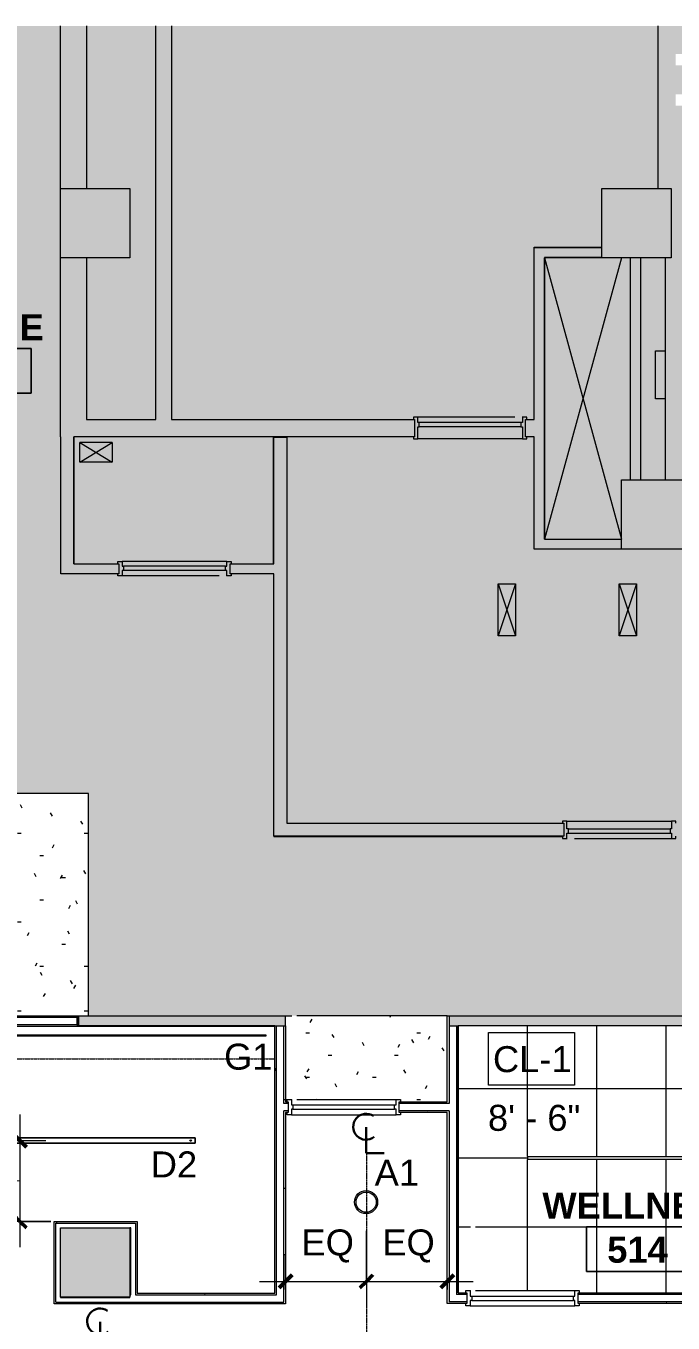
# Model space of a CAD drawing. Header units: inches. Extents: x -60 to 1865, y -31 to 1094.
# Drawn here: x 817 to 1041.1, y 644.4 to 1093.8 of the extents above; entities that cross this region are included whole.
import ezdxf

# ---------------------------------------------------------------- set-up
doc = ezdxf.new("R2010")
doc.units = ezdxf.units.IN
doc.header["$MEASUREMENT"] = 0
doc.linetypes.add('Center 1_16_', pattern=[0.15625, 0.0625, -0.03125, 0.03125, -0.03125])
doc.linetypes.add('Dash 1_16_', pattern=[0.125, 0.0625, -0.0625])
for name, color, linetype, lineweight in [('A-ANNO-DIMS', 211, 'Continuous', 9), ('A-ANNO-DIMS-96', 211, 'Continuous', 9), ('A-ANNO-NOTE', 131, 'Continuous', 9), ('A-AREA-IDEN', 2, 'Continuous', 9), ('A-CLNG', 13, 'Continuous', 13), ('A-CLNG-IDEN', 151, 'Continuous', 9), ('A-CLNG-PATT', 13, 'Continuous', 13), ('A-DETL', 90, 'Continuous', 9), ('A-DETL-GENF', 92, 'Continuous', 9), ('A-DOOR', 31, 'Continuous', 13), ('A-WALL', 113, 'Continuous', 13), ('A-WALL-PATT', 111, 'Continuous', 13), ('CORE', 7, 'Continuous', 9), ('E-LITE-EQPM', 33, 'Continuous', 9), ('E-LITE-EQPM-IDEN', 33, 'Continuous', 9), ('I-WALL', 2, 'Continuous', 13), ('S-COLS', 52, 'Continuous', 13), ('Victor Bldg - 5th Floor_LINK_dwg', 8, 'Continuous', 9)]:
    doc.layers.add(name, color=color, linetype=linetype, lineweight=lineweight)
doc.styles.add('Arial', font='arial.ttf', dxfattribs={"height": 9})
doc.styles.add('Swis721 Lt BT', font='swissl.ttf', dxfattribs={"height": 9})
doc.styles.add('Swis721 Lt BT_B', font='', dxfattribs={"height": 9})
doc.styles.get('Swis721 Lt BT_B').set_extended_font_data('Swis721 Lt BT', bold=True)
doc.dimstyles.new('OTJ_-_3_32__Linear__1_2__Tolerance', dxfattribs={"dimscale": 12, "dimtxt": 9.497835, "dimasz": 0.375, "dimexe": 0.75, "dimexo": 0.5, "dimgap": 0.5, "dimtad": 1, "dimdec": 1, "dimrnd": 0.5, "dimzin": 3, "dimdsep": 46, "dimlunit": 4, "dimtxsty": 'Swis721 Lt BT', "dimblk1": 'OBLIQUE', "dimblk2": 'OBLIQUE', "dimsah": 1, "dimcen": 0.09, "dimdle": 0.75, "dimazin": 0, "dimtfac": 1, "dimtdec": 4, "dimtix": 1, "dimtmove": 0, "dimatfit": 3, "dimfxl": 1, "dimtvp": 1, "dimfrac": 2, "dimtolj": 1, "dimtzin": 0, "dimarcsym": 2})
doc.dimstyles.new('OTJ_-_3_32__Linear__1_2__Tolerance_1', dxfattribs={"dimscale": 12, "dimtxt": 9.497835, "dimasz": 0.375, "dimexe": 0.75, "dimexo": 0.5, "dimgap": 0.5, "dimtad": 1, "dimdec": 1, "dimrnd": 0.5, "dimzin": 3, "dimdsep": 46, "dimlunit": 4, "dimtxsty": 'Swis721 Lt BT', "dimblk1": 'OBLIQUE', "dimblk2": 'OBLIQUE', "dimsah": 1, "dimcen": 0.09, "dimdle": 0.75, "dimazin": 0, "dimtfac": 1, "dimtdec": 4, "dimtix": 1, "dimtmove": 1, "dimatfit": 3, "dimfxl": 1, "dimtvp": 1, "dimfrac": 2, "dimtolj": 1, "dimtzin": 0, "dimarcsym": 2})
pattern_1 = [(0, (0, 0), (30.72, 7.68), [1.267, -21.773, 1.267, -21.773, -122.88]), (0, (0, 0), (30.72, 7.68), [-46.08, 1.267, -44.813, 1.267, -21.773, -53.76]), (0, (0, 0), (30.72, 7.68), [-115.2, 1.267, -14.093, 1.267, -37.133]), (120, (11.52, 3.84), (-22.011075, 22.7643), [1.267, -21.773, 1.267, -21.773, -122.88]), (120, (11.52, 3.84), (-22.011075, 22.7643), [-46.08, 1.267, -44.813, 1.267, -21.773, -53.76]), (120, (11.52, 3.84), (-22.011075, 22.7643), [-115.2, 1.267, -14.093, 1.267, -37.133]), (240, (15.36, 19.2), (-8.708925, -30.4443), [1.267, -21.773, 1.267, -21.773, -122.88]), (240, (15.36, 19.2), (-8.708925, -30.4443), [-46.08, 1.267, -44.813, 1.267, -21.773, -53.76]), (240, (15.36, 19.2), (-8.708925, -30.4443), [-115.2, 1.267, -14.093, 1.267, -37.133])]

# ---------------------------------------------------------------- blocks, each defined once
blk = doc.blocks.new('Concrete-Rectangular-Column - 24_ X 24_-6973359-REFLECTED CEILING PLAN')
at = {"layer": 'S-COLS', "lineweight": 9}
blk.add_hatch(color=7, dxfattribs=at).paths.add_polyline_path([(12, -12), (12, 12), (-12, 12), (-12, -12)], flags=0)
at = {"layer": 'S-COLS', "color": 8, "lineweight": 20}
for p, q in [((-12, 12), (12, 12)), ((-12, -12), (-12, 12)), ((12, 12), (12, -12)), ((12, -12), (-12, -12))]:
    blk.add_line(p, q, dxfattribs=at)
blk = doc.blocks.new('Door - Single - Solid Door-8181363-REFLECTED CEILING PLAN')
at = {"layer": 'A-DOOR'}
h = blk.add_hatch(color=250, dxfattribs=at)
h.paths.add_polyline_path([(-15.63, 2.59), (-15.63, 1.84), (-15.26, 1.84), (-15.26, -1.66), (-15.63, -1.66), (-15.63, -2.41), (-14.13, -2.41), (-14.13, -0.79), (-13.63, -0.79), (-13.63, 0.71), (-14.13, 0.71), (-14.13, 2.59), (-15.26, 2.59)], flags=0)
h.paths.add_polyline_path([(22.12, 2.59), (22.12, 0.71), (21.62, 0.71), (21.62, -0.79), (22.12, -0.79), (22.12, -2.41), (23.62, -2.41), (23.62, -1.66), (23.24, -1.66), (23.24, 1.84), (23.62, 1.84), (23.62, 2.59), (23.24, 2.59)], flags=0)
at = {"layer": 'A-DOOR', "color": 8, "lineweight": 20}
for p, q in [((-15.63, 1.84), (-15.63, 2.59)), ((-15.63, 2.59), (-14.13, 2.59)), ((-14.13, 2.59), (-14.13, 0.71)), ((-14.13, 0.71), (-13.63, 0.71)), ((-13.63, 0.71), (-13.63, -0.79)), ((21.62, -0.79), (21.62, 0.71)), ((21.62, 0.71), (22.12, 0.71)), ((22.12, 0.71), (22.12, 2.59)), ((22.12, 2.59), (23.62, 2.59)), ((23.62, 2.59), (23.62, 1.84)), ((-15.63, -2.41), (-15.63, -1.66)), ((-14.13, -2.41), (-15.63, -2.41)), ((-13.63, -0.79), (-14.13, -0.79)), ((-14.13, -0.79), (-14.13, -2.41)), ((22.12, -0.79), (21.62, -0.79)), ((22.12, -2.41), (22.12, -0.79)), ((23.62, -2.41), (22.12, -2.41)), ((23.62, -1.66), (23.62, -2.41))]:
    blk.add_line(p, q, dxfattribs=at)
at = {"layer": 'A-DOOR', "lineweight": 9}
for p, q in [((-14.13, 2.59), (-14.01, 2.59)), ((-13.63, 0.71), (21.62, 0.71)), ((-11.53, 2.59), (22.12, 2.59)), ((-14.13, -2.41), (22.12, -2.41)), ((-13.63, -0.79), (21.62, -0.79))]:
    blk.add_line(p, q, dxfattribs=at)
blk = doc.blocks.new('Door - Single - Solid Door-8181378-REFLECTED CEILING PLAN')
at = {"layer": 'A-DOOR'}
h = blk.add_hatch(color=250, dxfattribs=at)
h.paths.add_polyline_path([(23.49, 3.66), (22.12, 3.66), (22.12, -0.46), (21.62, -0.46), (21.62, -1.96), (22.12, -1.96), (22.12, -3.84), (23.62, -3.84), (23.62, -3.09), (23.24, -3.09), (23.24, 2.91), (23.62, 2.91), (23.62, 3.66)], flags=0)
h.paths.add_polyline_path([(-15.26, 3.66), (-15.63, 3.66), (-15.63, 2.91), (-15.26, 2.91), (-15.26, -3.09), (-15.63, -3.09), (-15.63, -3.84), (-14.13, -3.84), (-14.13, -1.96), (-13.63, -1.96), (-13.63, -0.46), (-14.13, -0.46), (-14.13, 3.66)], flags=0)
at = {"layer": 'A-DOOR', "color": 8, "lineweight": 20}
for p, q in [((-14.13, 3.66), (-15.63, 3.66)), ((-15.63, 3.66), (-15.63, 2.91)), ((-14.13, -0.46), (-14.13, 3.66)), ((22.12, 3.66), (22.12, -0.46)), ((23.62, 3.66), (22.12, 3.66)), ((23.62, 2.91), (23.62, 3.66)), ((-15.63, -3.09), (-15.63, -3.84)), ((-15.63, -3.84), (-14.13, -3.84)), ((-13.63, -0.46), (-14.13, -0.46)), ((-14.13, -1.96), (-13.63, -1.96)), ((-14.13, -3.84), (-14.13, -1.96)), ((-13.63, -1.96), (-13.63, -0.46)), ((21.62, -0.46), (21.62, -1.96)), ((22.12, -0.46), (21.62, -0.46)), ((21.62, -1.96), (22.12, -1.96)), ((22.12, -1.96), (22.12, -3.84)), ((22.12, -3.84), (23.62, -3.84)), ((23.62, -3.84), (23.62, -3.09))]:
    blk.add_line(p, q, dxfattribs=at)
at = {"layer": 'A-DOOR', "lineweight": 9}
for p, q in [((-14.13, 3.66), (22.12, 3.66)), ((-14.13, -3.84), (-14.01, -3.84)), ((-13.63, -0.46), (21.62, -0.46)), ((-13.63, -1.96), (21.62, -1.96)), ((-11.53, -3.84), (22.12, -3.84))]:
    blk.add_line(p, q, dxfattribs=at)
blk = doc.blocks.new('Door - Single - Solid Door-8181381-REFLECTED CEILING PLAN')
at = {"layer": 'A-DOOR'}
h = blk.add_hatch(color=250, dxfattribs=at)
h.paths.add_polyline_path([(-15.26, -3.09), (-14.13, -3.09), (-14.13, -1.21), (-13.63, -1.21), (-13.63, 0.29), (-14.13, 0.29), (-14.13, 2.91), (-15.63, 2.91), (-15.63, 2.16), (-15.26, 2.16), (-15.26, -2.34), (-15.63, -2.34), (-15.63, -3.09)], flags=0)
h.paths.add_polyline_path([(22.12, -3.09), (23.62, -3.09), (23.62, -2.34), (23.24, -2.34), (23.24, 2.16), (23.62, 2.16), (23.62, 2.91), (22.12, 2.91), (22.12, 0.29), (21.62, 0.29), (21.62, -1.21), (22.12, -1.21), (22.12, -2.4)], flags=0)
at = {"layer": 'A-DOOR', "color": 8, "lineweight": 20}
for p, q in [((-14.13, 2.91), (-15.63, 2.91)), ((-15.63, 2.91), (-15.63, 2.16)), ((-14.13, 0.29), (-14.13, 2.91)), ((-13.63, 0.29), (-14.13, 0.29)), ((-13.63, -1.21), (-13.63, 0.29)), ((21.62, 0.29), (21.62, -1.21)), ((22.12, 0.29), (21.62, 0.29)), ((22.12, 2.91), (22.12, 0.29)), ((23.62, 2.91), (22.12, 2.91)), ((23.62, 2.16), (23.62, 2.91)), ((-15.63, -2.34), (-15.63, -3.09)), ((-15.63, -3.09), (-14.13, -3.09)), ((-14.13, -1.21), (-13.63, -1.21)), ((-14.13, -3.09), (-14.13, -1.21)), ((21.62, -1.21), (22.12, -1.21)), ((22.12, -1.21), (22.12, -3.09)), ((22.12, -3.09), (23.62, -3.09)), ((23.62, -3.09), (23.62, -2.34))]:
    blk.add_line(p, q, dxfattribs=at)
at = {"layer": 'A-DOOR', "lineweight": 9}
for p, q in [((-14.13, 2.91), (22.12, 2.91)), ((-13.63, 0.29), (21.62, 0.29)), ((-14.13, -3.09), (-14.01, -3.09)), ((-13.63, -1.21), (21.62, -1.21)), ((-11.53, -3.09), (22.12, -3.09))]:
    blk.add_line(p, q, dxfattribs=at)
blk = doc.blocks.new('Door - Single - Solid Door-8204744-REFLECTED CEILING PLAN')
at = {"layer": 'A-DOOR', "lineweight": 9}
for p, q in [((-15.63, 1.96), (-15.63, 2.71)), ((-15.63, 2.71), (-14.13, 2.71)), ((-14.13, 2.71), (-14.01, 2.71)), ((-14.13, 2.71), (-14.13, 0.84)), ((-14.13, 0.84), (-13.63, 0.84)), ((-13.63, 0.84), (21.62, 0.84)), ((-13.63, 0.84), (-13.63, -0.66)), ((-12.26, 2.71), (22.12, 2.71)), ((21.62, -0.66), (21.62, 0.84)), ((21.62, 0.84), (22.12, 0.84)), ((22.12, 0.84), (22.12, 2.71)), ((22.12, 2.71), (23.62, 2.71)), ((23.62, 2.71), (23.62, 1.96)), ((-15.63, -2.54), (-15.63, -1.79)), ((-14.13, -2.54), (-15.63, -2.54)), ((-13.63, -0.66), (-14.13, -0.66)), ((-14.13, -0.66), (-14.13, -2.54)), ((-14.13, -2.54), (22.12, -2.54)), ((-13.63, -0.66), (21.62, -0.66)), ((22.12, -0.66), (21.62, -0.66)), ((22.12, -2.54), (22.12, -0.66)), ((23.62, -2.54), (22.12, -2.54)), ((23.62, -1.79), (23.62, -2.54))]:
    blk.add_line(p, q, dxfattribs=at)
blk = doc.blocks.new('Lighting fixture TBLS-HX-4-15-B-U-W - TBLS-HX-4-24 - 6_-7900651-REFLECTED CEILING PLAN')
at = {"layer": 'E-LITE-EQPM'}
for p, q in [((-0.5375, 23.675), (0.5375, 23.675)), ((-0.5375, 23.675), (-0.5375, -48.325)), ((-0.46875, 23.753125), (0.46875, 23.753125)), ((-0.46875, 23.753125), (-0.46875, 23.675)), ((0.46875, 23.675), (0.46875, 23.753125)), ((0.5375, -48.325), (0.5375, 23.675)), ((0.5375, -48.325), (-0.5375, -48.325))]:
    blk.add_line(p, q, dxfattribs=at)
blk = doc.blocks.new('Victor Bldg - 5th Floor_LINK_dwg-6972324-REFLECTED CEILING PLAN')
at = {"layer": 'CORE'}
for p, q in [((1016.5, 1013.5), (996.62, 1013.5)), ((833.62, 907.5), (833.62, 951.5)), ((846.86, 949.5), (835.69, 949.5)), ((902.75, 907.5), (902.75, 951.5)), ((980.5, 900.5), (986.5, 882.5)), ((1022.5, 900.5), (1028.5, 882.5))]:
    blk.add_line(p, q, dxfattribs=at)
at = {"layer": 'CORE', "flags": 128}
for points in [[(993, 957.5), (993, 1017.13), (1016.5, 1017.13)], [(1023.22, 1013.5), (996.62, 916), (996.62, 1013.5), (1023.22, 916)], [(1038.5, 964.63), (1035.06, 964.63), (1035.06, 981.26), (1038.5, 981.26)], [(835.69, 942.65), (846.86, 949.5), (846.86, 942.65), (835.69, 942.65), (835.69, 949.5), (846.86, 942.65)], [(907.38, 951.5), (907.38, 817.63), (1002.88, 817.63)], [(993.06, 912.5), (993, 912.5), (993, 951.5)], [(986.5, 900.5), (980.5, 882.5), (980.5, 900.5), (986.5, 900.5), (986.5, 882.5), (980.5, 882.5)], [(1028.5, 900.5), (1022.5, 882.5), (1022.5, 900.5), (1028.5, 900.5), (1028.5, 882.5), (1022.5, 882.5)]]:
    blk.add_lwpolyline(points, dxfattribs=at)
blk = doc.blocks.new('LED STRIP - 10 mm-7898394-REFLECTED CEILING PLAN')
at = {"layer": 'E-LITE-EQPM'}
for p, q in [((-77.51, -0.2), (-77.51, 0.2)), ((-77.51, 0.2), (77.51, 0.2)), ((77.51, 0.2), (77.51, -0.2)), ((77.51, -0.2), (-77.51, -0.2))]:
    blk.add_line(p, q, dxfattribs=at)
blk = doc.blocks.new('L-PENDANT_FOCAL POINT 3_5 CYLINDER - L-PENDANT_FOCAL POINT 3_5 CYLINDER-7826649-REFLECTED CEILING PLAN')
at = {"layer": 'E-LITE-EQPM'}
for radius in [4, 3.5]:
    blk.add_circle((-0.125, 0), radius, dxfattribs=at)
blk = doc.blocks.new('L-Pendant-Axis-Sculpt-Direct_Indirect - SCDI-F-8-V8-REFLECTED CEILING PLAN')
at = {"layer": 'A-DETL-GENF'}
for p, q in [((48.5, 0.875), (-48.5, 0.875)), ((-48.5, 0.875), (-48.5, -0.875)), ((-48.5, 0.875), (48.5, 0.875)), ((-48.5, -0.875), (-48.5, 0.875)), ((48.5, -0.875), (48.5, 0.875)), ((48.5, 0.875), (48.5, -0.875)), ((-48.5, -0.875), (48.5, -0.875)), ((48.5, -0.875), (-48.5, -0.875))]:
    blk.add_line(p, q, dxfattribs=at)
for centre in [(-47, 0), (47, 0)]:
    blk.add_circle(centre, 0.25, dxfattribs=at)
blk = doc.blocks.new('Room Tag - Room Name and Number-3379422-REFLECTED CEILING PLAN')
at = {"layer": 'A-AREA-IDEN'}
for p, q in [((-0.1881, -0.1636), (-0.1881, -0.0018)), ((-0.1881, -0.0018), (0.1869, -0.0018)), ((0.1869, -0.0018), (-0.1881, -0.0018)), ((-0.1881, -0.0018), (-0.1881, -0.1636)), ((0.1869, -0.0018), (0.1869, -0.1636)), ((0.1869, -0.1636), (0.1869, -0.0018)), ((0.1869, -0.1636), (-0.1881, -0.1636)), ((-0.1881, -0.1636), (0.1869, -0.1636))]:
    blk.add_line(p, q, dxfattribs=at)
blk = doc.blocks.new('Centerline - Centerline-43150-REFLECTED CEILING PLAN')
at = {"layer": 'A-ANNO-NOTE', "lineweight": 30}
for p, q in [((0, 0.0259), (0, -0.0678)), ((0, -0.0678), (0.0642, -0.0678))]:
    blk.add_line(p, q, dxfattribs=at)
blk.add_arc((0, 0.0273), 0.0469, 55.7755, 308.0372, dxfattribs=at)
blk = doc.blocks.new('DIMBLOCK27-REFLECTED CEILING PLAN')
at = {"layer": 'A-ANNO-DIMS-96', "transparency": 16777216}
for p, q in [((934.94, 676.34), (934.94, 649.85)), ((934.94, 658.85), (934.94, 676.34)), ((906.94, 656.04), (906.94, 667.85)), ((897.94, 658.85), (934.94, 658.85)), ((906.94, 658.85), (906.94, 656.04))]:
    blk.add_line(p, q, dxfattribs=at)
at = {"layer": 'A-ANNO-DIMS-96', "lineweight": 50, "transparency": 16777216}
for p, q in [((906.94, 658.85), (909.19, 661.1)), ((934.94, 658.85), (937.19, 661.1)), ((906.94, 658.85), (904.69, 656.6)), ((934.94, 658.85), (932.69, 656.6))]:
    blk.add_line(p, q, dxfattribs=at)
at = {"layer": 'A-ANNO-DIMS-96', "color": 0, "transparency": 16777216, "insert": (912.42, 676.87), "char_height": 9, "width": 20.443, "attachment_point": 1, "line_spacing_factor": 1.005062, "style": 'Swis721 Lt BT'}
blk.add_mtext('EQ', dxfattribs=at)
blk = doc.blocks.new('_Oblique')
at = {"color": 0, "linetype": 'ByBlock', "lineweight": -2}
blk.add_line((-0.5, -0.5), (0.5, 0.5), dxfattribs=at)
blk = doc.blocks.new('DIMBLOCK28-REFLECTED CEILING PLAN')
at = {"layer": 'A-ANNO-DIMS-96', "transparency": 16777216}
for p, q in [((934.94, 676.34), (934.94, 649.85)), ((934.94, 658.85), (934.94, 676.34)), ((962.94, 656.04), (962.94, 667.85)), ((934.94, 658.85), (971.94, 658.85)), ((962.94, 658.85), (962.94, 656.04))]:
    blk.add_line(p, q, dxfattribs=at)
at = {"layer": 'A-ANNO-DIMS-96', "lineweight": 50, "transparency": 16777216}
for p, q in [((934.94, 658.85), (937.19, 661.1)), ((962.94, 658.85), (965.19, 661.1)), ((934.94, 658.85), (932.69, 656.6)), ((962.94, 658.85), (960.69, 656.6))]:
    blk.add_line(p, q, dxfattribs=at)
at = {"layer": 'A-ANNO-DIMS-96', "color": 0, "transparency": 16777216, "insert": (940.42, 676.87), "char_height": 9, "width": 20.443, "attachment_point": 1, "line_spacing_factor": 1.005062, "style": 'Swis721 Lt BT'}
blk.add_mtext('EQ', dxfattribs=at)
blk = doc.blocks.new('DIMBLOCK34-REFLECTED CEILING PLAN')
at = {"layer": 'A-ANNO-DIMS-96', "transparency": 16777216}
for p, q in [((814.88, 716.68), (814.88, 670.68)), ((812.06, 707.68), (823.88, 707.68)), ((814.88, 707.68), (812.06, 707.68)), ((825.58, 679.68), (805.88, 679.68)), ((814.88, 679.68), (825.58, 679.68))]:
    blk.add_line(p, q, dxfattribs=at)
at = {"layer": 'A-ANNO-DIMS-96', "lineweight": 50, "transparency": 16777216}
for p, q in [((814.88, 707.68), (812.63, 709.93)), ((814.88, 707.68), (817.13, 705.43)), ((814.88, 679.68), (812.63, 681.93)), ((814.88, 679.68), (817.13, 677.43))]:
    blk.add_line(p, q, dxfattribs=at)
at = {"layer": 'A-ANNO-DIMS-96', "transparency": 16777216}
blk.add_ellipse((814.88, 685.99), major_axis=(21.04, 0), ratio=0.365453, start_param=1.570796, end_param=3.141593, dxfattribs=at)
at = {"layer": 'A-ANNO-DIMS-96', "color": 0, "transparency": 16777216, "insert": (789.35, 656.89), "char_height": 9, "width": 34.9159, "attachment_point": 1, "rotation": 90, "line_spacing_factor": 1.005062, "style": 'Swis721 Lt BT'}
blk.add_mtext('2\' - 4"', dxfattribs=at)

msp = doc.modelspace()

# ---------------------------------------------------------------- hatches: boundary and pattern name
at = {"layer": 'A-CLNG-PATT'}
h = msp.add_hatch(dxfattribs=at)
h.set_pattern_fill('FP_25', color=256, style=0, pattern_type=2)
h.set_pattern_definition([(0, (0, 0), (15.36, 3.84), [1.267, -10.253, 1.267, -10.253, -61.44]), (0, (0, 0), (15.36, 3.84), [-23.04, 1.267, -21.773, 1.267, -10.253, -26.88]), (0, (0, 0), (15.36, 3.84), [-57.6, 1.267, -6.413, 1.267, -17.933]), (120, (5.76, 1.92), (-11.0055376, 11.38215), [1.267, -10.253, 1.267, -10.253, -61.44]), (120, (5.76, 1.92), (-11.0055376, 11.38215), [-23.04, 1.267, -21.773, 1.267, -10.253, -26.88]), (120, (5.76, 1.92), (-11.0055376, 11.38215), [-57.6, 1.267, -6.413, 1.267, -17.933]), (240, (7.68, 9.6), (-4.3544624, -15.22215), [1.267, -10.253, 1.267, -10.253, -61.44]), (240, (7.68, 9.6), (-4.3544624, -15.22215), [-23.04, 1.267, -21.773, 1.267, -10.253, -26.88]), (240, (7.68, 9.6), (-4.3544624, -15.22215), [-57.6, 1.267, -6.413, 1.267, -17.933])])
h.paths.add_polyline_path([(1801, 717.75), (1854.625, 717.75), (1854.625, 753), (1864.7863, 753), (1864.7863, 813.25), (1737.0625, 813.25), (1737.0625, 813), (1710.5, 813), (1710.5, 813.25), (1657.75, 813.25), (1657.75, 813), (1633.75, 813), (1633.75, 813.25), (1633.5, 813.25), (1633.5, 813), (1630.5, 813), (1630.5, 1080.375), (1491.6875, 1080.375), (1491.6875, 814.375), (1491.5, 814.375), (1491.5, 813), (1488.5, 813), (1488.5, 814.375), (1488.25, 814.375), (1488.25, 813), (1381.5, 813), (1381.5, 1008.5), (1363.125, 1008.5), (1363.1053, 1007.75), (1323.875, 1007.75), (1323.875, 1008.5), (1321.5, 1008.5), (1321.5, 967.1875), (1322.25, 967.1678), (1322.25, 927.9375), (1321.5, 927.9375), (1321.5, 813), (1288.125, 813), (1288.125, 812.25), (1248.875, 812.25), (1248.875, 813), (1042.125, 813), (1042.125, 812.3125), (1006.9749, 812.3125), (1031.1933, 788.0941), (1029.9558, 786.8567), (1004.5, 812.3125), (1002.875, 812.3125), (1002.875, 813), (902.8125, 813), (902.8125, 904), (888.0625, 904), (888.0625, 903.25), (886.4375, 903.25), (860.9817, 877.7942), (859.7442, 879.0316), (883.9626, 903.25), (848.8125, 903.25), (848.8125, 904), (829.0625, 904), (829.0625, 951.5), (829, 951.5), (829, 1093.7899), (768.5, 1093.7899), (768.5, 827.9259), (838.625, 827.9259), (838.625, 750.9259), (909.0625, 750.9259), (909.0625, 757.875), (910.8125, 757.875), (910.8125, 750.9259), (1653.9807, 750.9259), (1653.9807, 751.4259), (1801, 751.4259), (1801, 747.9259)], flags=0)
h = msp.add_hatch(dxfattribs=at)
h.set_pattern_fill('FP_1', color=256, style=0, pattern_type=2)
h.set_pattern_definition(pattern_1)
h.paths.add_polyline_path([(834.8125, 750.9259), (838.625, 750.9259), (838.625, 827.9259), (768.5, 827.9259), (768.5, 855.0919), (738.7344, 855.0837), (738.7344, 750.9259), (834.6094, 750.9259)], flags=0)
h.paths.add_polyline_path([(737.2344, 750.9259), (738.2344, 750.9292), (738.2344, 855.0919), (736.6094, 855.0919), (736.6094, 750.9259), (736.8869, 750.9259)], flags=0)
h = msp.add_hatch(dxfattribs=at)
h.set_pattern_fill('FP_1', color=256, style=0, pattern_type=2)
h.set_pattern_definition(pattern_1)
h.paths.add_polyline_path([(834.8125, 750.9259), (838.625, 750.9259), (838.625, 827.9259), (768.5, 827.9259), (768.5, 855.0919), (738.7344, 855.0837), (738.7344, 750.9259), (834.6094, 750.9259)], flags=0)
h.paths.add_polyline_path([(737.2344, 750.9259), (738.2344, 750.9292), (738.2344, 855.0919), (736.6094, 855.0919), (736.6094, 750.9259), (736.8869, 750.9259)], flags=0)
h = msp.add_hatch(dxfattribs=at)
h.set_pattern_fill('FP_1', color=256, style=0, pattern_type=2)
h.set_pattern_definition(pattern_1)
h.paths.add_polyline_path([(946.6875, 721.125), (962.9375, 721.125), (962.9375, 750.9259), (910.8125, 750.9259), (910.8125, 721.875), (946.6875, 721.875), (946.6875, 721.5)], flags=0)
h.paths.add_polyline_path([(906.9375, 721.125), (907.4375, 721.125), (907.4375, 721.875), (909.0625, 721.875), (909.0625, 750.9259), (906.9375, 750.9259), (906.9375, 721.875)], flags=0)
h = msp.add_hatch(dxfattribs=at)
h.set_pattern_fill('FP_1', color=256, style=0, pattern_type=2)
h.set_pattern_definition(pattern_1)
h.paths.add_polyline_path([(946.6875, 721.125), (962.9375, 721.125), (962.9375, 750.9259), (910.8125, 750.9259), (910.8125, 721.875), (946.6875, 721.875), (946.6875, 721.5)], flags=0)
h.paths.add_polyline_path([(906.9375, 721.125), (907.4375, 721.125), (907.4375, 721.875), (909.0625, 721.875), (909.0625, 750.9259), (906.9375, 750.9259), (906.9375, 721.875)], flags=0)
h = msp.add_hatch(dxfattribs=at)
h.set_pattern_fill('FP_8', color=256, style=0, pattern_type=2)
h.set_pattern_definition([(0, (1158.688, 701.713), (0, -24), []), (270, (1158.688, 701.713), (-24, -1e-15), [])])
h.paths.add_polyline_path([(1068.625, 654.9259), (1069, 654.9259), (1069, 677.4259), (1093.25, 677.4259), (1093.25, 677.875), (1068.625, 677.875), (1068.625, 677.3435)], flags=0)
h.paths.add_polyline_path([(1066.375, 654.9259), (1066.375, 680.125), (1093.25, 680.125), (1093.25, 747.4259), (966.6875, 747.4259), (966.6875, 654.9259), (969.375, 654.9259), (969.375, 655.6759), (971, 655.6759), (971, 691.6759), (972.75, 691.6759), (972.75, 655.6759), (1008.625, 655.6759), (1008.625, 654.9259), (1045.3009, 654.9259)], flags=0)
h.paths.add_polyline_path([(1035.4667, 701.0485), (990.6875, 701.0485), (990.6875, 702.1235), (1062.6875, 702.1235), (1062.6875, 701.0485), (1037.9841, 701.0485)], flags=0)
at = {"layer": 'A-DETL-GENF'}
h = msp.add_hatch(color=9, dxfattribs=at)
h.paths.add_polyline_path([(1859, 714.25), (1859, 748), (1864.7863, 748), (1864.7863, 749.5), (1858.125, 749.5), (1858.125, 714.25)], flags=0)
h.paths.add_polyline_path([(1854.625, 717.75), (1854.625, 753), (1864.7863, 753), (1864.7863, 813.25), (1737.0625, 813.25), (1737.0625, 813), (1710.5, 813), (1710.5, 813.25), (1657.75, 813.25), (1657.75, 813), (1633.75, 813), (1633.75, 814.5), (1633.5, 814.5), (1633.5, 813), (1630.5, 813), (1630.5, 855.5), (1637, 855.5), (1637, 826.5), (1657.5, 826.5), (1657.5, 817.75), (1710.5, 817.75), (1710.5, 826.5), (1730.625, 826.5), (1730.625, 924.5), (1710.5, 924.5), (1710.5, 926.5), (1657.5, 926.5), (1657.5, 924.5), (1637, 924.5), (1637, 897.5), (1630.5, 897.5), (1630.5, 959.5), (1637, 959.5), (1637, 932.5), (1657.5, 932.5), (1657.5, 930.5), (1710.5, 930.5), (1710.5, 932.5), (1730.625, 932.5), (1730.625, 1093.7899), (1321.5, 1093.7899), (1321.5, 1013.5), (1323.875, 1013.5), (1323.875, 1014.25), (1325.375, 1014.25), (1325.375, 1012.375), (1325.875, 1012.375), (1325.875, 1010.875), (1325.375, 1010.875), (1325.375, 1007.75), (1323.875, 1007.75), (1323.875, 1008.5), (1321.5, 1008.5), (1321.5, 967.1875), (1322.25, 967.1678), (1322.25, 965.6875), (1320.625, 965.6875), (1320.625, 965.1875), (1319.125, 965.1875), (1319.125, 965.6875), (1317.25, 965.6875), (1317.25, 967.1875), (1318, 967.1875), (1318, 1004.125), (1261, 1004.125), (1261, 1009.125), (1318, 1009.125), (1318, 1066.125), (1042, 1066.125), (1042, 936.5), (1090, 936.5), (1090, 960.5), (1095, 960.5), (1095, 936.5), (1208, 936.5), (1208, 960.6875), (1261.1875, 960.6875), (1261.1875, 927.5625), (1318, 927.5625), (1318, 927.9375), (1317.25, 927.9375), (1317.25, 929.4375), (1319.125, 929.4375), (1319.125, 929.9375), (1320.625, 929.9375), (1320.625, 929.4375), (1322.25, 929.4375), (1322.25, 927.9375), (1321.5, 927.9375), (1321.5, 927.5625), (1321.4375, 927.5625), (1321.4375, 912.375), (1321.5, 912.375), (1321.5, 865.125), (1299.375, 865.125), (1299.375, 817), (1321.5, 817), (1321.5, 813), (1288.125, 813), (1288.125, 812.25), (1286.625, 812.25), (1286.625, 814.375), (1286.125, 814.375), (1286.125, 815.875), (1286.625, 815.875), (1286.625, 817.75), (1288.125, 817.75), (1288.125, 817), (1290.75, 817), (1290.75, 856.625), (1295.875, 856.625), (1295.875, 865.125), (1290.75, 865.125), (1290.75, 912.375), (1294.25, 912.375), (1294.25, 868.625), (1318, 868.625), (1318, 912.375), (1315.4375, 912.375), (1315.4375, 912.5), (993.0598, 912.5), (993.0598, 951.5), (990.4348, 951.5), (990.4348, 950.75), (988.9348, 950.75), (988.9348, 954.875), (988.4348, 954.875), (988.4348, 956.375), (988.9348, 956.375), (988.9348, 958.25), (990.4348, 958.25), (990.4348, 957.5), (993.0598, 957.5), (993.0598, 1017.0625), (1016.5, 1017.0625), (1016.5, 1037.5), (1036, 1037.5), (1036, 1093.7899), (867.4375, 1093.7899), (867.4375, 957.5), (951.1848, 957.5), (951.1848, 958.25), (952.6848, 958.25), (952.6848, 956.375), (953.1848, 956.375), (953.1848, 954.875), (952.6848, 954.875), (952.6848, 950.75), (951.1848, 950.75), (951.1848, 951.5), (833.5625, 951.5), (833.5625, 907.5), (848.8125, 907.5), (848.8322, 908.25), (850.3125, 908.25), (850.3125, 906.625), (850.8125, 906.625), (850.8125, 905.125), (850.3125, 905.125), (850.3125, 903.25), (848.8125, 903.25), (848.8125, 904), (829.0625, 904), (829.0625, 951.5), (829, 951.5), (829, 1093.7899), (768.5, 1093.7899), (768.5, 827.9259), (838.625, 827.9259), (838.625, 750.9259), (1653.9807, 750.9259), (1653.9807, 751.4259), (1801, 751.4259), (1801, 717.75), (1807.0148, 717.75)], flags=0)
h.paths.add_polyline_path([(1249.25, 812.25), (1248.875, 812.25), (1248.875, 813), (1052.5, 813), (1052.5, 912.375), (1058.5, 912.375), (1058.5, 817), (1248.875, 817), (1248.875, 817.75), (1250.375, 817.75), (1250.375, 815.875), (1250.875, 815.875), (1250.875, 814.375), (1250.375, 814.375), (1250.375, 812.25)], flags=0)
h.paths.add_polyline_path([(1040.625, 812.3125), (1040.625, 814.1875), (1040.125, 814.1875), (1040.125, 815.6875), (1040.625, 815.6875), (1040.625, 818.3125), (1042.125, 818.3125), (1042.125, 817.5625), (1052, 817.5625), (1052, 813.0625), (1042.125, 813.0625), (1042.125, 812.3125), (1041.75, 812.3125)], flags=0)
h.paths.add_polyline_path([(1004.375, 812.3125), (1002.875, 812.3125), (1002.875, 813.0625), (902.8125, 813.0625), (902.8125, 904), (888.0625, 904), (888.0625, 903.25), (886.5625, 903.25), (886.5625, 905.125), (886.0625, 905.125), (886.0625, 906.625), (886.5625, 906.625), (886.5625, 908.25), (888.0625, 908.25), (888.0625, 907.5), (902.8125, 907.5), (902.8125, 951.3125), (907.3125, 951.3125), (907.3125, 817.5625), (1002.875, 817.5625), (1002.875, 818.3125), (1004.375, 818.3125), (1004.375, 815.6875), (1004.875, 815.6875), (1004.875, 814.1875), (1004.375, 814.1875), (1004.375, 813)], flags=0)
h.paths.add_polyline_path([(1488.5, 813), (1488.5, 814.5), (1488.25, 814.5), (1488.25, 813), (1381.5, 813), (1381.5, 1008.5), (1363.125, 1008.5), (1363.1053, 1007.75), (1361.625, 1007.75), (1361.625, 1010.875), (1361.125, 1010.875), (1361.125, 1012.375), (1361.625, 1012.375), (1361.625, 1014.25), (1363.125, 1014.25), (1363.125, 1013.5), (1381.5, 1013.5), (1381.5, 1064.75), (1383, 1064.75), (1383, 1064.4113), (1391, 1064.4113), (1391, 1039), (1407, 1039), (1407, 1034.5), (1464.5, 1034.5), (1464.5, 1037), (1485, 1037), (1485, 1064.4113), (1491.5, 1064.4113), (1491.5, 1001.5), (1485, 1001.5), (1485, 1029), (1464.5, 1029), (1464.5, 1030.5), (1407, 1030.5), (1407, 1027), (1391, 1027), (1391, 930.5), (1485, 930.5), (1485, 959.5), (1491.5, 959.5), (1491.5, 897.5), (1485, 897.5), (1485, 926.5), (1395, 926.5), (1395, 906.5), (1391, 906.5), (1391, 826.5), (1485, 826.5), (1485, 855.5), (1491.5, 855.5), (1491.5, 813)], flags=0)
h.paths.add_polyline_path([(1294.25, 817), (1295.875, 817), (1295.875, 853.125), (1294.25, 853.125), (1294.25, 818.5216)], flags=0)
h.paths.add_polyline_path([(1747.717, 817.75), (1864.7863, 817.75), (1864.7863, 994.5), (1841.9885, 994.5), (1841.9885, 1002.5), (1843.4885, 1002.5), (1843.4885, 1093.7899), (1737.125, 1093.7899), (1737.1301, 932.5), (1737.25, 932.5), (1737.25, 924.5), (1737.125, 924.5), (1737.125, 826.5), (1737.0625, 826.5), (1737.0625, 817.75)], flags=0)
h.paths.add_polyline_path([(1023.2231, 916), (1023.2231, 936.5), (1026.375, 936.5), (1026.375, 1013.5), (1016.5, 1013.5), (1016.5, 1013.5625), (996.5598, 1013.5625), (996.5598, 916)], flags=0)
h.paths.add_polyline_path([(1279.4396, 924.5), (1315.4375, 924.5), (1315.4243, 924.5625), (1257.1875, 924.5625), (1257.1875, 956.6875), (1213, 956.6875), (1213, 924.5), (1261.6081, 924.5)], flags=0)
h.paths.add_polyline_path([(1090, 924.5), (1208, 924.5), (1208, 932.5), (1047.2231, 932.5), (1047.2231, 924.5)], flags=0)
h.paths.add_polyline_path([(1038.5, 936.5), (1038.5, 1013.5), (1029.875, 1013.5), (1029.875, 936.5)], flags=0)
h.paths.add_polyline_path([(846.8514, 957.5), (861.9375, 957.5), (861.9375, 1093.7899), (838, 1093.7899), (838, 1037.5), (853, 1037.5), (853, 1013.5), (838, 1013.5), (838, 957.5), (838.625, 957.5)], flags=0)
h.paths.add_polyline_path([(1637, 1001.5), (1630.5, 1001.5), (1630.5, 1064.5), (1637, 1064.5), (1637, 1017.1892)], flags=0)
h.paths.add_polyline_path([(1847.9885, 1002.5), (1864.7863, 1002.5), (1864.7863, 1045.5), (1847.9885, 1045.5)], flags=0)
h.paths.add_polyline_path([(1864.7863, 1052), (1864.7863, 1093.7899), (1847.9885, 1093.7899), (1847.9885, 1052), (1854.625, 1052)], flags=0)
h.paths.add_polyline_path([(1279.4396, 1070.125), (1318, 1070.125), (1318, 1080.125), (1042, 1080.125), (1042, 1070.125), (1202.1292, 1070.125)], flags=0)
h.paths.add_polyline_path([(1318, 1084.125), (1318, 1093.7899), (1042, 1093.7899), (1042, 1084.125), (1279.4396, 1084.125)], flags=0)
at = {"layer": 'A-WALL-PATT', "lineweight": 9}
for points in [[(838, 1037.5), (838, 1093.7899), (829, 1093.7899), (829, 1037.5), (829.0625, 1037.5)], [(861.9375, 957.5), (867.4375, 957.5), (867.4375, 1093.7899), (861.9375, 1093.7899)], [(1036, 1037.5), (1042, 1037.5), (1042, 1093.7899), (1036, 1093.7899)], [(1038.5, 936.5), (1042, 936.5), (1042, 1037.5), (1040.5, 1037.5), (1040.5, 1013.5), (1038.5, 1013.5), (1038.5, 956.1557)], [(996.5598, 1013.5625), (1016.5, 1013.5625), (1016.5, 1017.0625), (993.0598, 1017.0625), (993.0598, 1013.5625)], [(838, 951.5), (838, 1013.5), (829, 1013.5), (829, 951.5), (833.5625, 951.5)], [(996.5598, 912.5), (996.5598, 1013.5625), (993.0598, 1013.5625), (993.0598, 912.5)], [(1029.875, 936.5), (1029.875, 1013.5), (1026.375, 1013.5), (1026.375, 936.5)], [(829.0625, 904), (833.5625, 904), (833.5625, 951.5), (829.0625, 951.5)], [(902.8125, 817.5625), (907.3125, 817.5625), (907.3125, 951.3125), (902.8125, 951.3125), (902.8125, 817.7736)], [(996.5598, 912.5), (1023.2231, 912.5), (1023.2231, 916), (996.5598, 916)], [(834.8125, 747.4259), (906.8125, 747.4259), (906.8125, 750.9259), (834.8125, 750.9259), (834.8125, 749.7045)], [(1235, 747.4259), (1462.1331, 747.4259), (1462.1331, 750.9259), (963.5625, 750.9259), (963.5625, 747.4259), (1234.375, 747.4259)]]:
    msp.add_hatch(color=7, dxfattribs=at).paths.add_polyline_path(points, flags=0)
h = msp.add_hatch(color=7, dxfattribs=at)
h.paths.add_polyline_path([(990.0598, 951.5), (993.0598, 951.5), (993.0598, 957.5), (990.0598, 957.5), (990.0598, 956.1557)], flags=0)
h.paths.add_polyline_path([(838.625, 951.5), (951.5598, 951.5), (951.5598, 957.5), (838, 957.5), (838, 951.5)], flags=0)
h = msp.add_hatch(color=7, dxfattribs=at)
h.paths.add_polyline_path([(887.6875, 904), (902.8125, 904), (902.8125, 907.5), (887.6875, 907.5)], flags=0)
h.paths.add_polyline_path([(833.5625, 904), (849.1875, 904), (849.1875, 907.5), (833.5625, 907.5)], flags=0)
h = msp.add_hatch(color=7, dxfattribs=at)
h.paths.add_polyline_path([(1045.3009, 813.0625), (1052, 813.0625), (1052, 817.5625), (1041.75, 817.5625), (1041.75, 813.0625)], flags=0)
h.paths.add_polyline_path([(902.8125, 813.0625), (1003.25, 813.0625), (1003.25, 817.5625), (902.8125, 817.5625)], flags=0)
h = msp.add_hatch(dxfattribs=at)
h.set_pattern_fill('FP_1', color=256, style=0, pattern_type=2)
h.set_pattern_definition(pattern_1)
h.paths.add_polyline_path([(835.2344, 747.1759), (835.2344, 747.4259), (834.8125, 747.4259), (834.8125, 747.8009), (739.7344, 747.8009), (739.7344, 747.1759), (834.8125, 747.1759)], flags=0)
h = msp.add_hatch(dxfattribs=at)
h.set_pattern_fill('FP_1', color=256, style=0, pattern_type=2)
h.set_pattern_definition(pattern_1)
h.paths.add_polyline_path([(903.1875, 654.8009), (903.8125, 654.8009), (903.8125, 747.4259), (903.1875, 747.4259), (903.1875, 680.8874)], flags=0)
h = msp.add_hatch(dxfattribs=at)
h.set_pattern_fill('FP_1', color=256, style=0, pattern_type=2)
h.set_pattern_definition(pattern_1)
h.paths.add_polyline_path([(906.9375, 651.6759), (906.9375, 718), (906.3125, 718), (906.3125, 651.6759)], flags=0)
h.paths.add_polyline_path([(906.8125, 720.5), (906.9375, 720.5), (906.9375, 747.4259), (906.3125, 747.4259), (906.3125, 720.5)], flags=0)
h = msp.add_hatch(dxfattribs=at)
h.set_pattern_fill('FP_1', color=256, style=0, pattern_type=2)
h.set_pattern_definition(pattern_1)
h.paths.add_polyline_path([(966.6875, 654.9259), (966.6875, 747.4259), (966.0625, 747.4259), (966.0625, 654.9259)], flags=0)
h = msp.add_hatch(dxfattribs=at)
h.set_pattern_fill('FP_1', color=256, style=0, pattern_type=2)
h.set_pattern_definition(pattern_1)
h.paths.add_polyline_path([(962.9375, 717.375), (962.9375, 718), (946.3125, 718), (946.3125, 717.375), (957.4989, 717.375)], flags=0)
h.paths.add_polyline_path([(907.8125, 717.375), (907.8125, 718), (906.9375, 718), (906.9375, 717.375), (907.4375, 717.375)], flags=0)
h = msp.add_hatch(dxfattribs=at)
h.set_pattern_fill('FP_1', color=256, style=0, pattern_type=2)
h.set_pattern_definition(pattern_1)
h.paths.add_polyline_path([(827.375, 679.0509), (855.5352, 679.0509), (855.5352, 679.6759), (827.375, 679.6759), (827.375, 679.1597)], flags=0)
h = msp.add_hatch(dxfattribs=at)
h.set_pattern_fill('FP_1', color=256, style=0, pattern_type=2)
h.set_pattern_definition(pattern_1)
h.paths.add_polyline_path([(903.8125, 654.1759), (903.8125, 654.8009), (854.9102, 654.8009), (854.9102, 654.1759), (903.1875, 654.1759)], flags=0)
h.paths.add_polyline_path([(853, 654.1759), (853.2852, 654.1759), (853.2852, 654.8009), (853, 654.8009)], flags=0)
h = msp.add_hatch(dxfattribs=at)
h.set_pattern_fill('FP_1', color=256, style=0, pattern_type=2)
h.set_pattern_definition(pattern_1)
h.paths.add_polyline_path([(1069, 651.1759), (1069, 651.8009), (1008.25, 651.8009), (1008.25, 651.1759), (1067, 651.1759)], flags=0)
h.paths.add_polyline_path([(966.0625, 651.1759), (969.75, 651.1759), (969.75, 651.8009), (962.9375, 651.8009), (962.9375, 651.1759), (963.6, 651.1759)], flags=0)

# ---------------------------------------------------------------- linework, layer by layer
at = {"layer": 'A-CLNG'}
for p, q in [((838.625, 827.9259), (768.5, 827.9259)), ((838.625, 750.9259), (838.625, 827.9259)), ((902.8125, 813.0625), (902.8125, 813)), ((902.8125, 813), (1002.875, 813)), ((906.8125, 750.9259), (909.0625, 750.9259)), ((906.9375, 747.4259), (906.9375, 750.9259)), ((962.9375, 750.9259), (910.8125, 750.9259)), ((903.1875, 747.1759), (835.2344, 747.1759))]:
    msp.add_line(p, q, dxfattribs=at)
at = {"layer": 'A-CLNG-IDEN', "flags": 128}
msp.add_lwpolyline([(977.2448, 745.1134), (1007.0039, 745.1134), (1007.0039, 726.8819), (977.2448, 726.8819)], close=True, dxfattribs=at)
at = {"layer": 'A-DETL', "linetype": 'Dash 1_16_'}
msp.add_line((752.2344, 735.9259), (903.3125, 735.9259), dxfattribs=at)
at = {"layer": 'A-DETL', "linetype": 'Center 1_16_', "lineweight": 13}
msp.add_line((934.9375, 704.338), (934.9375, 606.338), dxfattribs=at)
at = {"layer": 'A-WALL'}
for p, q in [((963.5625, 750.9259), (963.5625, 720.5)), ((834.6094, 750.3009), (737.2344, 750.3009)), ((834.6094, 747.8009), (739.7344, 747.8009)), ((834.6094, 750.3009), (834.6094, 747.8009)), ((903.1875, 747.4259), (906.8125, 747.4259)), ((903.8125, 654.1759), (903.8125, 747.4259)), ((906.3125, 720.5), (906.3125, 747.4259)), ((963.5625, 747.4259), (966.6875, 747.4259)), ((966.0625, 747.4259), (966.0625, 654.3009)), ((907.8125, 720.5), (906.3125, 720.5)), ((963.5625, 720.5), (946.3125, 720.5)), ((907.8125, 718), (906.3125, 718)), ((906.3125, 651.6759), (906.3125, 718)), ((963.5625, 718), (946.3125, 718)), ((963.5625, 718), (963.5625, 651.8009)), ((827.375, 651.6759), (827.375, 679.0509)), ((827.375, 679.0509), (854.9102, 679.0509)), ((854.9102, 679.0509), (854.9102, 654.1759)), ((827.375, 651.6759), (906.3125, 651.6759)), ((853, 654.1759), (853.2852, 654.1759)), ((853.2852, 654.1759), (853.2852, 654.8009)), ((854.9102, 654.1759), (903.8125, 654.1759)), ((969.75, 651.8009), (963.5625, 651.8009)), ((969.75, 654.3009), (966.0625, 654.3009)), ((1067, 654.3009), (1008.25, 654.3009)), ((1099.875, 651.8009), (1008.25, 651.8009))]:
    msp.add_line(p, q, dxfattribs=at)
at = {"layer": 'I-WALL', "color": 8, "lineweight": 20}
for p, q in [((829, 1037.5), (829, 1093.7899)), ((838, 1093.7899), (838, 1037.5)), ((861.9375, 957.5), (861.9375, 1093.7899)), ((867.4375, 1093.7899), (867.4375, 957.5)), ((1036, 1037.5), (1036, 1093.7899)), ((993.0598, 1017.0625), (1016.5, 1017.0625)), ((993.0598, 957.5), (993.0598, 1017.0625)), ((829, 951.5), (829, 1013.5)), ((838, 1013.5), (838, 957.5)), ((1016.5, 1013.5625), (996.5598, 1013.5625)), ((996.5598, 1013.5625), (996.5598, 916)), ((1026.375, 936.5), (1026.375, 1013.5)), ((1029.875, 1013.5), (1029.875, 936.5)), ((1038.5, 936.5), (1038.5, 1013.5)), ((838, 957.5), (861.9375, 957.5)), ((867.4375, 957.5), (951.5598, 957.5)), ((951.5598, 957.5), (951.5598, 951.5)), ((990.0598, 951.5), (990.0598, 957.5)), ((990.0598, 957.5), (993.0598, 957.5)), ((829.0625, 951.5), (829, 951.5)), ((829.0625, 904), (829.0625, 951.5)), ((951.5598, 951.5), (833.5625, 951.5)), ((833.5625, 951.5), (833.5625, 907.5)), ((902.8125, 907.5), (902.8125, 951.3125)), ((902.8125, 951.3125), (907.3125, 951.3125)), ((907.3125, 951.3125), (907.3125, 817.5625)), ((993.0598, 951.5), (990.0598, 951.5)), ((993.0598, 912.5), (993.0598, 951.5)), ((1023.2231, 912.5), (993.0598, 912.5)), ((996.5598, 916), (1023.2231, 916)), ((849.1875, 904), (829.0625, 904)), ((833.5625, 907.5), (849.1875, 907.5)), ((849.1875, 907.5), (849.1875, 904)), ((887.6875, 904), (887.6875, 907.5)), ((887.6875, 907.5), (902.8125, 907.5)), ((902.8125, 904), (887.6875, 904)), ((902.8125, 813.0625), (902.8125, 904)), ((907.3125, 817.5625), (1003.25, 817.5625)), ((1003.25, 817.5625), (1003.25, 813.0625)), ((1003.25, 813.0625), (902.8125, 813.0625)), ((834.8125, 747.4259), (834.8125, 750.9259)), ((834.8125, 750.9259), (906.8125, 750.9259)), ((906.8125, 750.9259), (906.8125, 747.4259)), ((962.9375, 747.4259), (962.9375, 750.9259)), ((962.9375, 750.9259), (1462.1331, 750.9259)), ((903.1875, 747.4259), (834.8125, 747.4259)), ((1093.25, 747.4259), (966.6875, 747.4259))]:
    msp.add_line(p, q, dxfattribs=at)
at = {"layer": 'I-WALL'}
for p, q in [((738.7344, 750.9259), (834.8125, 750.9259)), ((835.2344, 750.9259), (835.2344, 747.1759)), ((835.2344, 747.1759), (740.3594, 747.1759)), ((903.1875, 654.8009), (903.1875, 747.4259)), ((906.8125, 747.4259), (906.9375, 747.4259)), ((906.9375, 747.4259), (906.9375, 721.125)), ((962.9375, 721.125), (962.9375, 747.4259)), ((966.6875, 747.4259), (966.6875, 654.9259)), ((906.9375, 721.125), (907.8125, 721.125)), ((907.8125, 721.125), (907.8125, 717.375)), ((946.3125, 721.125), (962.9375, 721.125)), ((946.3125, 717.375), (946.3125, 721.125)), ((907.8125, 717.375), (906.9375, 717.375)), ((906.9375, 717.375), (906.9375, 651.0509)), ((962.9375, 717.375), (946.3125, 717.375)), ((962.9375, 651.1759), (962.9375, 717.375)), ((826.75, 651.0509), (826.75, 679.6759)), ((826.75, 679.6759), (855.5352, 679.6759)), ((855.5352, 679.6759), (855.5352, 654.8009)), ((853.2852, 677.4259), (853, 677.4259)), ((853.2852, 654.8009), (853.2852, 677.4259)), ((829, 653.4259), (829, 653.3009)), ((829, 653.3009), (853, 653.3009)), ((853, 654.8009), (853.2852, 654.8009)), ((853, 653.3009), (853, 653.4259)), ((855.5352, 654.8009), (903.1875, 654.8009)), ((966.6875, 654.9259), (969.75, 654.9259)), ((969.75, 654.9259), (969.75, 651.1759)), ((1008.25, 654.9259), (1066.375, 654.9259)), ((1008.25, 651.1759), (1008.25, 654.9259)), ((906.9375, 651.0509), (826.75, 651.0509)), ((969.75, 651.1759), (962.9375, 651.1759)), ((1100.5, 651.1759), (1008.25, 651.1759))]:
    msp.add_line(p, q, dxfattribs=at)

# ---------------------------------------------------------------- block references
at = {"layer": 'A-ANNO-NOTE', "xscale": 96, "yscale": 96, "zscale": 96}
for p in [(934.8452, 709.8288), (842.6569, 642.378)]:
    msp.add_blockref('Centerline - Centerline-43150-REFLECTED CEILING PLAN', p, dxfattribs=at)
at = {"layer": 'A-AREA-IDEN', "xscale": 95.99999999999994, "yscale": 95.99999999999994, "zscale": 95.99999999999994}
for p in [(800.8385, 982.2355), (1029.2298, 677.9672)]:
    msp.add_blockref('Room Tag - Room Name and Number-3379422-REFLECTED CEILING PLAN', p, dxfattribs=at)
at = {"layer": 'A-DOOR', "rotation": 180}
for name, p in [('Door - Single - Solid Door-8181378-REFLECTED CEILING PLAN', (974.8039, 954.4112)), ('Door - Single - Solid Door-8181363-REFLECTED CEILING PLAN', (872.4316, 905.8388))]:
    msp.add_blockref(name, p, dxfattribs=at)
at = {"layer": 'A-DOOR'}
for name, p in [('Door - Single - Solid Door-8181381-REFLECTED CEILING PLAN', (1018.5059, 815.4013)), ('Door - Single - Solid Door-8204744-REFLECTED CEILING PLAN', (923.0684, 719.1612)), ('Door - Single - Solid Door-8204744-REFLECTED CEILING PLAN', (985.0059, 652.9622))]:
    msp.add_blockref(name, p, dxfattribs=at)
at = {"layer": 'E-LITE-EQPM'}
for name, p in [('LED STRIP - 10 mm-7898394-REFLECTED CEILING PLAN', (822.5569, 744.0531)), ('L-Pendant-Axis-Sculpt-Direct_Indirect - SCDI-F-8-V8-REFLECTED CEILING PLAN', (827.0625, 707.6759)), ('L-PENDANT_FOCAL POINT 3_5 CYLINDER - L-PENDANT_FOCAL POINT 3_5 CYLINDER-7826649-REFLECTED CEILING PLAN', (934.9375, 686.338))]:
    msp.add_blockref(name, p, dxfattribs=at)
at = {"layer": 'E-LITE-EQPM', "extrusion": (0, 0, -1), "rotation": 89.9999999999993}
msp.add_blockref('Lighting fixture TBLS-HX-4-15-B-U-W - TBLS-HX-4-24 - 6_-7900651-REFLECTED CEILING PLAN', (-1039.0125, 701.586), dxfattribs=at)
at = {"layer": 'S-COLS', "lineweight": 9}
for p in [(841, 1025.5), (1028.5, 1025.5), (1035.2231, 924.5), (841, 665.4259)]:
    msp.add_blockref('Concrete-Rectangular-Column - 24_ X 24_-6973359-REFLECTED CEILING PLAN', p, dxfattribs=at)
at = {"layer": 'Victor Bldg - 5th Floor_LINK_dwg', "color": 7}
msp.add_blockref('Victor Bldg - 5th Floor_LINK_dwg-6972324-REFLECTED CEILING PLAN', (0, 0), dxfattribs=at)

# ---------------------------------------------------------------- texts
at = {"layer": 'A-AREA-IDEN', "char_height": 9, "attachment_point": 1, "style": 'Swis721 Lt BT_B'}
for s, insert, width in [('PHONE', (778.4744, 993.9142), 53.934), ('WELLNESS', (995.8672, 689.6458), 80.598), ('514', (1018.3151, 674.3461), 25.452)]:
    msp.add_mtext(s, dxfattribs=dict(at, insert=insert, width=width))
at = {"layer": 'A-CLNG-IDEN', "char_height": 9, "attachment_point": 1, "style": 'Swis721 Lt BT'}
for s, insert, width in [('CL-1', (978.7448, 740.3634), 32.118), ('8\' - 6"', (977.0063, 720.0342), 36.36)]:
    msp.add_mtext(s, dxfattribs=dict(at, insert=insert, width=width))
at = {"layer": 'E-LITE-EQPM-IDEN', "char_height": 9, "attachment_point": 1, "style": 'Arial'}
for s, insert, width in [('G1', (885.6092, 741.2193), 20.604), ('D2', (860.229, 703.8991), 19.695), ('A1', (937.7638, 701.0316), 18.786)]:
    msp.add_mtext(s, dxfattribs=dict(at, insert=insert, width=width))

# ---------------------------------------------------------------- dimensions: what is measured, and where the dimension line sits
at = {"layer": 'A-ANNO-DIMS'}
dim = msp.add_linear_dim(base=(814.8754, 679.6759), p1=(818.0574, 707.6759), p2=(831.5817, 679.6759), angle=90, dimstyle='OTJ_-_3_32__Linear__1_2__Tolerance_1', override={"dimpost": '<>', "dimfxl": 31.095135}, dxfattribs=at)
dim.commit()
dim.dimension.update_dxf_attribs({"geometry": 'DIMBLOCK34-REFLECTED CEILING PLAN', "text_midpoint": (795.3545, 674.3468), "dimtype": 128, "text_rotation": 90})
for base, p1, p2, picture, middle in [((934.9375, 658.8535), (906.9375, 662.0355), (934.9375, 682.338), 'DIMBLOCK27-REFLECTED CEILING PLAN', (920.9375, 669.8026)), ((962.9375, 658.8535), (934.9375, 682.338), (962.9375, 662.0355), 'DIMBLOCK28-REFLECTED CEILING PLAN', (948.9375, 669.8026))]:
    dim = msp.add_linear_dim(base=base, p1=p1, p2=p2, text='EQ', dimstyle='OTJ_-_3_32__Linear__1_2__Tolerance', override={"dimpost": '<>', "dimfxl": 34.585989}, dxfattribs=at)
    dim.commit()
    dim.dimension.update_dxf_attribs({"geometry": picture, "text_midpoint": middle})

doc.saveas('drawing.dxf')
